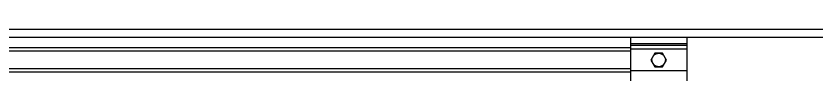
# Model space of a CAD drawing. Header units: feet. Extents: x -21 to 5170, y -254 to 1413.
# Drawn here: x 4973.28 to 5015.21, y -16.18 to -13.82 of the extents above; entities that cross this region are included whole.
import ezdxf

# ---------------------------------------------------------------- set-up
doc = ezdxf.new("R2010")
doc.units = ezdxf.units.FT
doc.header["$MEASUREMENT"] = 0
doc.layers.add('E-ARRY-TABL', color=9, linetype='Continuous')

msp = doc.modelspace()

# ---------------------------------------------------------------- linework, layer by layer
at = {"layer": 'E-ARRY-TABL'}
for p, q in [((5055.01197, -13.82414), (4966.3121, -13.82414)), ((5055.43195, -14.24412), (4965.89212, -14.24412)), ((5005.49628, -14.24412), (5005.49628, -16.59601)), ((5008.43614, -14.24412), (5008.43614, -16.59601)), ((5008.43614, -14.5801), (5005.49628, -14.5801)), ((5008.43614, -14.6641), (5005.49628, -14.6641)), ((5005.49628, -14.79009), (4970.21792, -14.79009)), ((5005.49628, -14.95808), (4970.21792, -14.95808)), ((5008.43614, -14.85309), (5005.49628, -14.85309)), ((5006.7601, -15.06308), (5006.554, -15.42006)), ((5007.17231, -15.06308), (5006.7601, -15.06308)), ((5007.37842, -15.42006), (5007.17231, -15.06308)), ((5006.554, -15.42006), (5006.7601, -15.77704)), ((5007.17231, -15.77704), (5007.37842, -15.42006)), ((5005.49628, -15.88204), (4970.21792, -15.88204)), ((5006.7601, -15.77704), (5007.17231, -15.77704)), ((5005.49628, -16.05003), (4970.21792, -16.05003)), ((5008.43614, -15.98703), (5005.49628, -15.98703))]:
    msp.add_line(p, q, dxfattribs=at)
msp.add_circle((5006.96621, -15.42006), 0.35698, dxfattribs=at)

doc.saveas('drawing.dxf')
